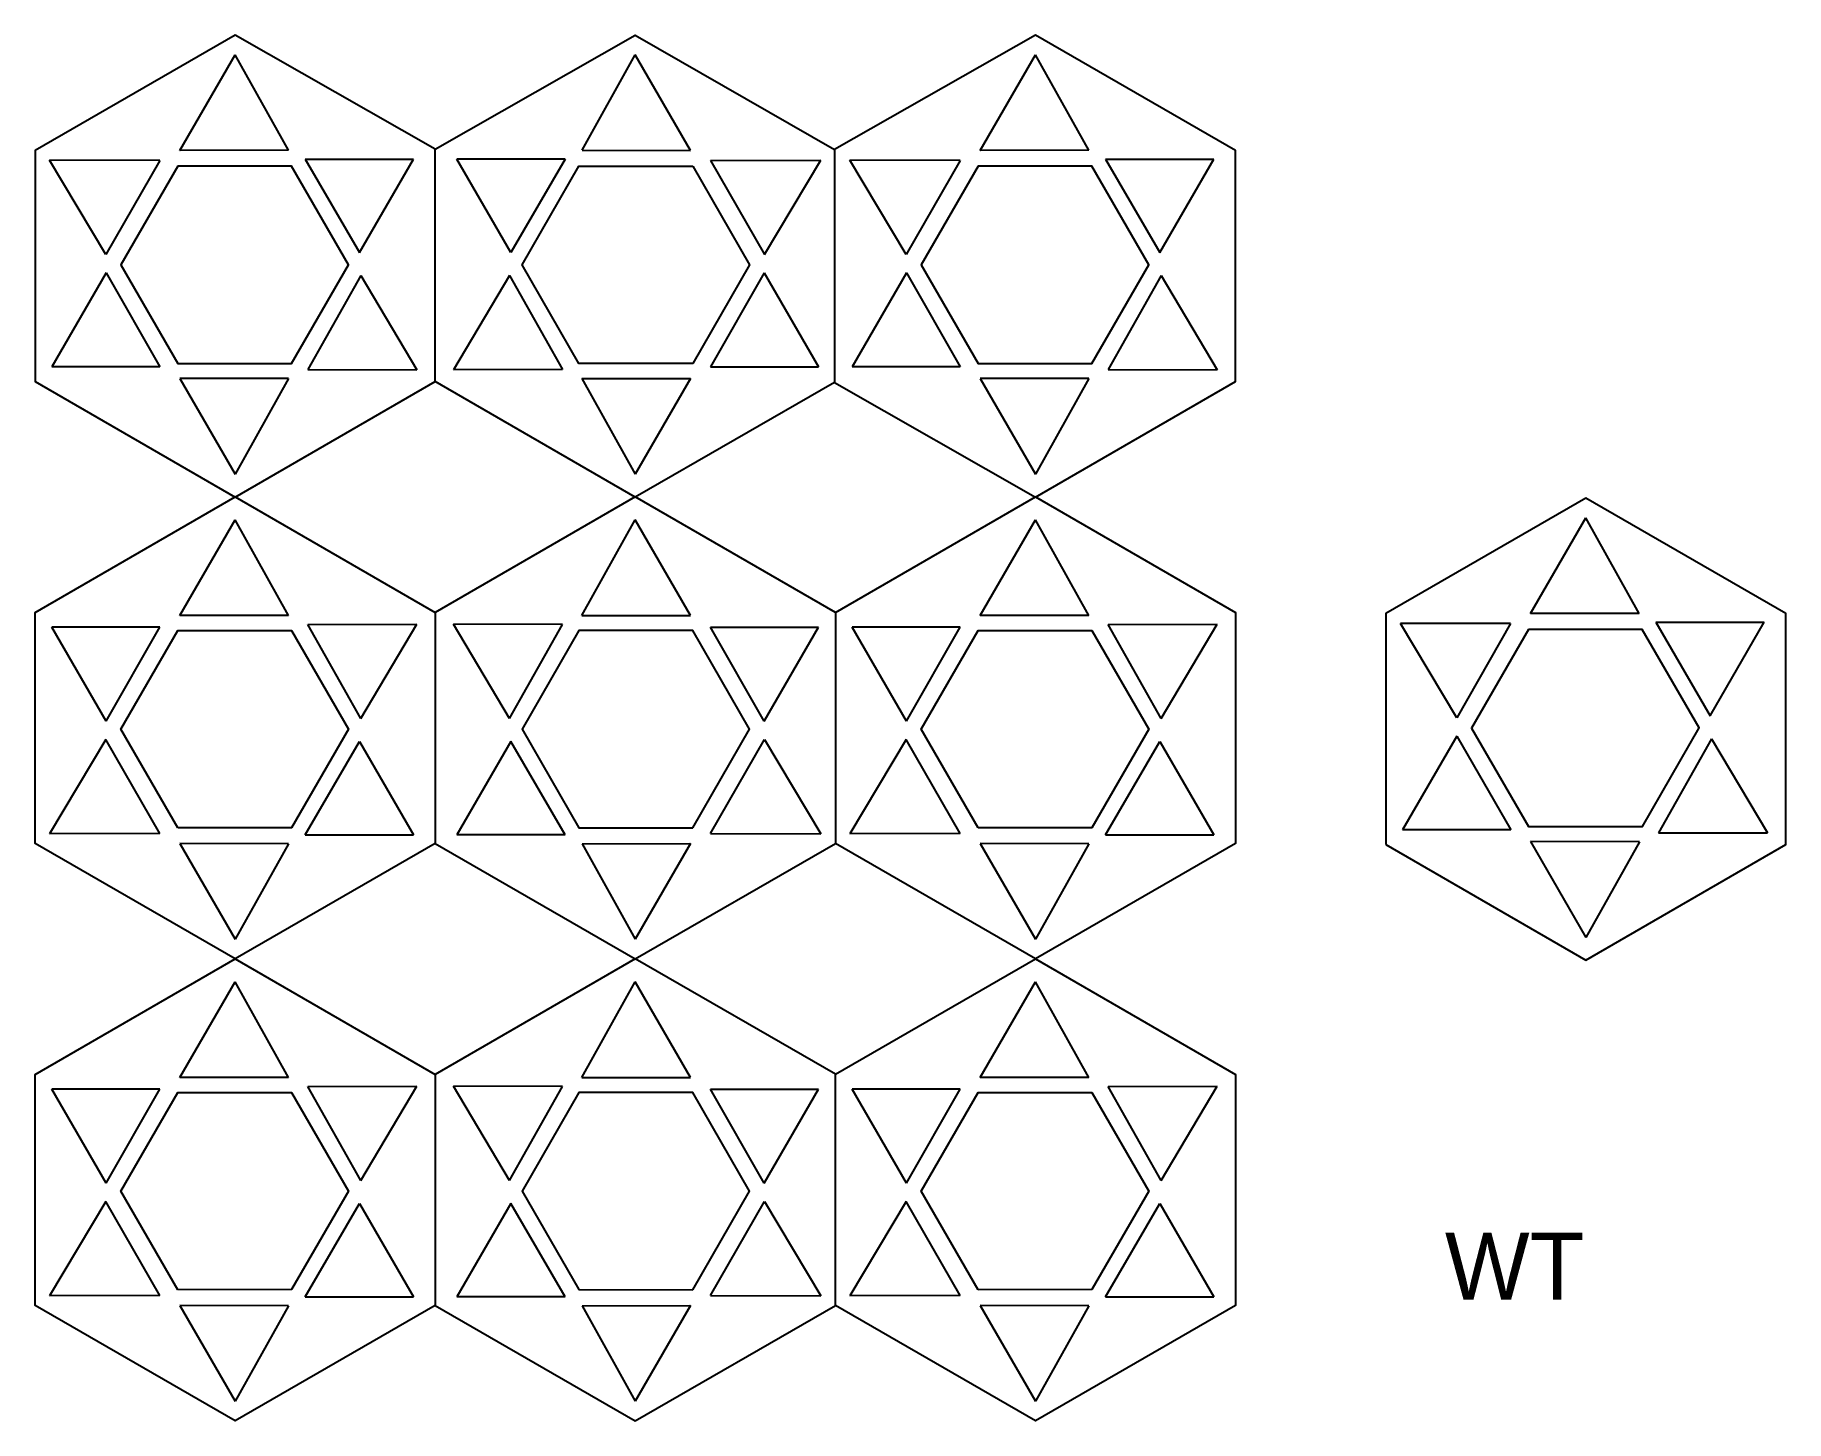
# Model space of a CAD drawing. Extents: x -144 to 854, y -256 to 534.
import ezdxf

# ---------------------------------------------------------------- set-up
doc = ezdxf.new("R2010")
doc.units = 0
doc.layers.add('1', color=7, linetype='CONTINUOUS')
doc.layers.add('2', color=7, linetype='CONTINUOUS')

msp = doc.modelspace()

# ---------------------------------------------------------------- linework, layer by layer
at = {"layer": '1', "color": 2}
for p, q in [((-61.62, 468.41), (-30.03, 522.98)), ((0.3, 468.49), (-30.03, 522.98)), ((167.73, 468.49), (198.06, 522.98)), ((229.64, 468.41), (198.06, 522.98)), ((394.71, 468.41), (426.29, 522.98)), ((456.62, 468.49), (426.29, 522.98)), ((-103.7, 409.04), (-135.84, 462.78)), ((-73.04, 462.75), (-135.84, 462.78)), ((-73.04, 462.75), (-103.7, 409.04)), ((0.3, 468.49), (-61.62, 468.41)), ((9.9, 463.42), (71.63, 463.46)), ((9.9, 463.42), (40.81, 410.16)), ((40.81, 410.16), (71.63, 463.46)), ((127.21, 410.16), (96.39, 463.46)), ((158.13, 463.42), (96.39, 463.46)), ((158.13, 463.42), (127.21, 410.16)), ((167.73, 468.49), (229.64, 468.41)), ((241.07, 462.75), (303.86, 462.78)), ((241.07, 462.75), (271.72, 409.04)), ((271.72, 409.04), (303.86, 462.78)), ((352.63, 409.04), (320.49, 462.78)), ((383.29, 462.75), (320.49, 462.78)), ((383.29, 462.75), (352.63, 409.04)), ((456.62, 468.49), (394.71, 468.41)), ((466.22, 463.42), (527.96, 463.46)), ((466.22, 463.42), (497.14, 410.16)), ((497.14, 410.16), (527.96, 463.46)), ((-103.61, 398.57), (-134.54, 345.02)), ((-103.61, 398.57), (-72.91, 345.1)), ((41.63, 397.07), (11.36, 343.46)), ((41.63, 397.07), (73.52, 343.38)), ((126.4, 397.07), (94.5, 343.38)), ((126.4, 397.07), (156.67, 343.46)), ((271.63, 398.57), (240.94, 345.1)), ((271.63, 398.57), (302.57, 345.02)), ((352.72, 398.57), (321.79, 345.02)), ((352.72, 398.57), (383.42, 345.1)), ((497.96, 397.07), (467.68, 343.46)), ((497.96, 397.07), (529.85, 343.38)), ((-72.91, 345.1), (-134.54, 345.02)), ((11.36, 343.46), (73.52, 343.38)), ((156.67, 343.46), (94.5, 343.38)), ((240.94, 345.1), (302.57, 345.02)), ((383.42, 345.1), (321.79, 345.02)), ((467.68, 343.46), (529.85, 343.38)), ((-61.62, 338.35), (-30.03, 283.78)), ((0.42, 338.33), (-61.62, 338.35)), ((0.42, 338.33), (-30.03, 283.78)), ((167.6, 338.33), (229.64, 338.35)), ((167.6, 338.33), (198.06, 283.78)), ((229.64, 338.35), (198.06, 283.78)), ((394.71, 338.35), (426.29, 283.78)), ((456.75, 338.33), (394.71, 338.35)), ((456.75, 338.33), (426.29, 283.78)), ((-61.62, 203.2), (-30.03, 257.78)), ((0.42, 203.22), (-30.03, 257.78)), ((167.6, 203.22), (198.06, 257.78)), ((229.64, 203.2), (198.06, 257.78)), ((394.71, 203.2), (426.29, 257.78)), ((456.75, 203.22), (426.29, 257.78)), ((0.42, 203.22), (-61.62, 203.2)), ((167.6, 203.22), (229.64, 203.2)), ((456.75, 203.22), (394.71, 203.2)), ((-72.91, 196.46), (-134.54, 196.53)), ((-103.61, 142.98), (-134.54, 196.53)), ((-103.61, 142.98), (-72.91, 196.46)), ((11.36, 198.09), (73.52, 198.17)), ((41.63, 144.48), (11.36, 198.09)), ((41.63, 144.48), (73.52, 198.17)), ((156.67, 198.09), (94.5, 198.17)), ((126.4, 144.48), (94.5, 198.17)), ((126.4, 144.48), (156.67, 198.09)), ((240.94, 196.46), (302.57, 196.53)), ((271.63, 142.98), (240.94, 196.46)), ((271.63, 142.98), (302.57, 196.53)), ((383.42, 196.46), (321.79, 196.53)), ((352.72, 142.98), (321.79, 196.53)), ((352.72, 142.98), (383.42, 196.46)), ((467.68, 198.09), (529.85, 198.17)), ((497.96, 144.48), (467.68, 198.09)), ((497.96, 144.48), (529.85, 198.17)), ((-103.7, 132.51), (-135.84, 78.77)), ((-73.04, 78.8), (-103.7, 132.51)), ((9.9, 78.13), (40.81, 131.39)), ((40.81, 131.39), (71.63, 78.1)), ((127.21, 131.39), (96.39, 78.1)), ((158.13, 78.13), (127.21, 131.39)), ((241.07, 78.8), (271.72, 132.51)), ((271.72, 132.51), (303.86, 78.77)), ((352.63, 132.51), (320.49, 78.77)), ((383.29, 78.8), (352.63, 132.51)), ((466.22, 78.13), (497.14, 131.39)), ((497.14, 131.39), (527.96, 78.1)), ((-73.04, 78.8), (-135.84, 78.77)), ((-61.62, 73.14), (-30.03, 18.57)), ((0.3, 73.07), (-61.62, 73.14)), ((0.3, 73.07), (-30.03, 18.57)), ((9.9, 78.13), (71.63, 78.1)), ((158.13, 78.13), (96.39, 78.1)), ((167.73, 73.07), (229.64, 73.14)), ((167.73, 73.07), (198.06, 18.57)), ((229.64, 73.14), (198.06, 18.57)), ((241.07, 78.8), (303.86, 78.77)), ((383.29, 78.8), (320.49, 78.77)), ((394.71, 73.14), (426.29, 18.57)), ((456.62, 73.07), (394.71, 73.14)), ((456.62, 73.07), (426.29, 18.57)), ((466.22, 78.13), (527.96, 78.1)), ((-61.62, -60.26), (-30.03, -5.68)), ((0.42, -60.24), (-30.03, -5.68)), ((167.6, -60.24), (198.06, -5.68)), ((229.64, -60.26), (198.06, -5.68)), ((394.71, -60.26), (426.29, -5.68)), ((456.75, -60.24), (426.29, -5.68)), ((-72.91, -67), (-134.54, -66.93)), ((-103.61, -120.47), (-134.54, -66.93)), ((-103.61, -120.47), (-72.91, -67)), ((0.42, -60.24), (-61.62, -60.26)), ((11.36, -65.36), (73.52, -65.28)), ((41.63, -118.97), (11.36, -65.36)), ((41.63, -118.97), (73.52, -65.28)), ((156.67, -65.36), (94.5, -65.28)), ((126.4, -118.97), (94.5, -65.28)), ((126.4, -118.97), (156.67, -65.36)), ((167.6, -60.24), (229.64, -60.26)), ((240.94, -67), (302.57, -66.93)), ((271.63, -120.47), (240.94, -67)), ((271.63, -120.47), (302.57, -66.93)), ((383.42, -67), (321.79, -66.93)), ((352.72, -120.47), (321.79, -66.93)), ((352.72, -120.47), (383.42, -67)), ((456.75, -60.24), (394.71, -60.26)), ((467.68, -65.36), (529.85, -65.28)), ((497.96, -118.97), (467.68, -65.36)), ((497.96, -118.97), (529.85, -65.28)), ((-103.7, -130.94), (-135.84, -184.69)), ((-73.04, -184.65), (-103.7, -130.94)), ((9.9, -185.33), (40.81, -132.07)), ((40.81, -132.07), (71.63, -185.36)), ((127.21, -132.07), (96.39, -185.36)), ((158.13, -185.33), (127.21, -132.07)), ((241.07, -184.65), (271.72, -130.94)), ((271.72, -130.94), (303.86, -184.69)), ((352.63, -130.94), (320.49, -184.69)), ((383.29, -184.65), (352.63, -130.94)), ((466.22, -185.33), (497.14, -132.07)), ((497.14, -132.07), (527.96, -185.36)), ((-73.04, -184.65), (-135.84, -184.69)), ((9.9, -185.33), (71.63, -185.36)), ((158.13, -185.33), (96.39, -185.36)), ((241.07, -184.65), (303.86, -184.69)), ((383.29, -184.65), (320.49, -184.69)), ((466.22, -185.33), (527.96, -185.36)), ((-61.62, -190.31), (-30.03, -244.89)), ((0.3, -190.39), (-61.62, -190.31)), ((0.3, -190.39), (-30.03, -244.89)), ((167.73, -190.39), (229.64, -190.31)), ((167.73, -190.39), (198.06, -244.89)), ((229.64, -190.31), (198.06, -244.89)), ((394.71, -190.31), (426.29, -244.89)), ((456.62, -190.39), (394.71, -190.31)), ((456.62, -190.39), (426.29, -244.89))]:
    msp.add_line(p, q, dxfattribs=at)
at = {"layer": '1', "color": 3}
for p, q in [((84.01, 336.64), (84.05, 469.16)), ((311.67, 468.98), (311.67, 335.98)), ((312.18, 204.91), (312.23, 73.21)), ((312.18, -190.27), (312.22, -58.44))]:
    msp.add_line(p, q, dxfattribs=at)
at = {"layer": '1', "color": 4}
for p, q in [((708.55, 204.29), (740.13, 258.87)), ((770.46, 204.37), (740.13, 258.87)), ((770.46, 204.37), (708.55, 204.29)), ((666.47, 144.93), (634.32, 198.67)), ((697.12, 198.63), (634.32, 198.67)), ((697.12, 198.63), (666.47, 144.93)), ((780.06, 199.31), (841.79, 199.34)), ((780.06, 199.31), (810.97, 146.05)), ((810.97, 146.05), (841.79, 199.34)), ((666.55, 134.46), (635.62, 80.91)), ((666.55, 134.46), (697.25, 80.98)), ((811.79, 132.96), (781.52, 79.34)), ((811.79, 132.96), (843.68, 79.26)), ((697.25, 80.98), (635.62, 80.91)), ((708.55, 74.24), (740.13, 19.66)), ((770.59, 74.22), (708.55, 74.24)), ((770.59, 74.22), (740.13, 19.66)), ((781.52, 79.34), (843.68, 79.26))]:
    msp.add_line(p, q, dxfattribs=at)
at = {"layer": '1', "color": 2}
for points in [[(-62.8, 459.36), (-95.24, 403.08), (-62.79, 346.97), (2.12, 346.99), (34.51, 403.2), (2.02, 459.35)], [(230.82, 459.36), (263.26, 403.08), (230.82, 346.97), (165.91, 346.99), (133.52, 403.2), (166, 459.35)], [(393.53, 459.36), (361.09, 403.08), (393.54, 346.97), (458.45, 346.99), (490.84, 403.2), (458.35, 459.35)], [(-62.8, 82.19), (-95.24, 138.47), (-62.79, 194.58), (2.12, 194.56), (34.51, 138.36), (2.02, 82.2)], [(230.82, 82.19), (263.26, 138.47), (230.82, 194.58), (165.91, 194.56), (133.52, 138.36), (166, 82.2)], [(393.53, 82.19), (361.09, 138.47), (393.54, 194.58), (458.45, 194.56), (490.84, 138.36), (458.35, 82.2)], [(-62.8, -181.27), (-95.24, -124.99), (-62.79, -68.88), (2.12, -68.89), (34.51, -125.1), (2.02, -181.25)], [(230.82, -181.27), (263.26, -124.99), (230.82, -68.88), (165.91, -68.89), (133.52, -125.1), (166, -181.25)], [(393.53, -181.27), (361.09, -124.99), (393.54, -68.88), (458.45, -68.89), (490.84, -125.1), (458.35, -181.25)]]:
    msp.add_lwpolyline(points, close=True, dxfattribs=at)
at = {"layer": '1', "color": 4}
msp.add_lwpolyline([(707.36, 195.25), (674.93, 138.97), (707.37, 82.86), (772.28, 82.87), (804.67, 139.08), (772.19, 195.24)], close=True, dxfattribs=at)
at = {"layer": '2', "color": 3}
for points in [[(84.05, 469.16), (-30.07, 534.23), (-144.15, 468.37), (-144.15, 336.64), (-30.07, 270.77), (84.01, 336.64)], [(84.05, 469.16), (198.1, 534.23), (311.67, 468.98)], [(311.67, 335.98), (426.26, 270.77), (540.34, 336.64), (540.34, 468.37), (426.26, 534.23), (311.67, 468.98)], [(311.67, 335.98), (198.1, 270.77), (84.01, 336.64)], [(84.01, 73.18), (-30.07, 7.32), (-144.15, 73.18), (-144.15, 204.91), (-30.07, 270.78), (84.01, 204.91)], [(312.18, 204.91), (198.1, 270.78), (84.01, 204.91), (84.01, 73.18), (198.1, 7.32), (312.23, 73.21)], [(312.18, 204.91), (426.26, 270.78), (540.34, 204.91), (540.34, 73.18), (426.26, 7.32), (312.23, 73.21)], [(83.98, -58.52), (84.01, -190.27), (-30.07, -256.14), (-144.15, -190.27), (-144.15, -58.54), (-30.07, 7.32), (83.98, -58.52)], [(312.22, -58.44), (198.1, 7.32), (83.98, -58.52)], [(312.22, -58.44), (426.26, 7.32), (540.34, -58.54), (540.34, -190.27), (426.26, -256.14), (312.18, -190.27)], [(84.01, -190.26), (84.01, -190.27), (198.1, -256.14), (312.18, -190.27)]]:
    msp.add_lwpolyline(points, dxfattribs=at)
at = {"layer": '2', "color": 4}
msp.add_lwpolyline([(626.01, 72.53), (740.09, 6.66), (854.17, 72.53), (854.17, 204.26), (740.09, 270.12), (626.01, 204.26)], close=True, dxfattribs=at)

# ---------------------------------------------------------------- texts
at = {"layer": '1', "color": 3}
msp.add_text('WT', height=38.255, dxfattribs=at).set_placement((659.73, -186.96))

doc.saveas('drawing.dxf')
